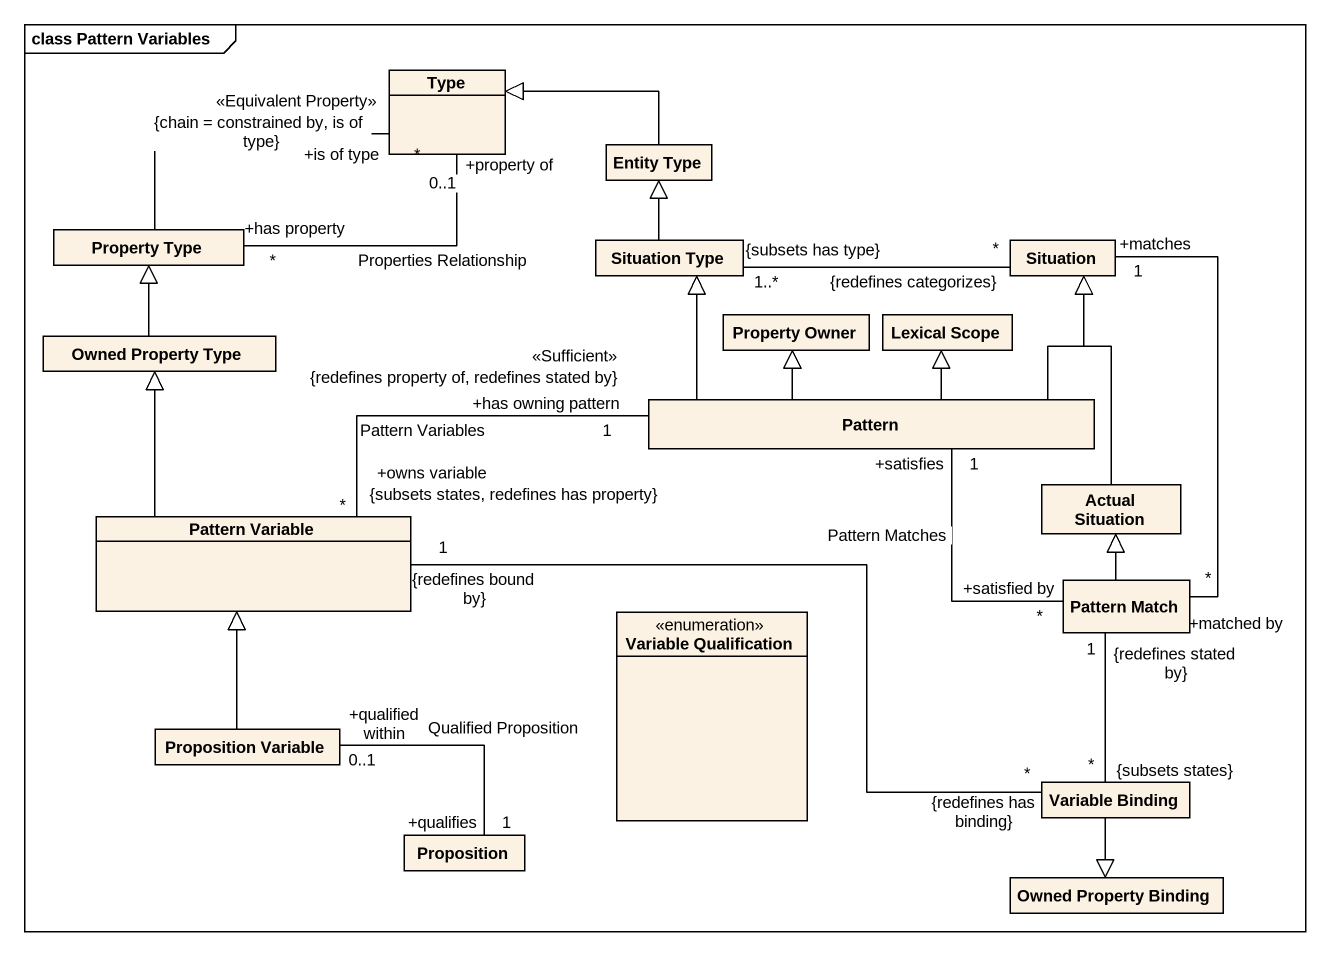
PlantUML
@startuml
mainframe class Pattern Variables
hide circle
hide empty members
class Type
class "Entity Type" as Entity_Type
class "Property Type" as Property_Type
class "Situation Type" as Situation_Type
class Situation
class "Owned Property Type" as Owned_Property_Type
class "Property Owner" as Property_Owner
class "Lexical Scope" as Lexical_Scope
class Pattern
class "Pattern Variable" as Pattern_Variable
class "Actual Situation" as Actual_Situation
class "Pattern Match" as Pattern_Match
enum "Variable Qualification" as Variable_Qualification
class "Proposition Variable" as Proposition_Variable
class "Variable Binding" as Variable_Binding
class Proposition
class "Owned Property Binding" as Owned_Property_Binding
Type "+property of\n0..1" -left- "+has property\n*" Property_Type : Properties Relationship
Entity_Type -left-|> Type
Property_Type -right- "+is of type\n<<Equivalent Property>>\n*\n{chain = constrained by, is of type}" Type
Situation_Type -up-|> Entity_Type
Situation_Type "1..*\n{subsets has type}" -right- "*\n{redefines categorizes}" Situation
Owned_Property_Type -up-|> Property_Type
Pattern -up-|> Situation_Type
Pattern -up-|> Situation
Pattern -up-|> Property_Owner
Pattern -up-|> Lexical_Scope
Pattern "+has owning pattern\n<<Sufficient>>\n1\n{redefines property of, redefines stated by}" -left- "+owns variable\n*\n{subsets states, redefines has property}" Pattern_Variable : Pattern Variables
Pattern_Variable -up-|> Owned_Property_Type
Actual_Situation -up-|> Situation
Pattern_Match "+matched by\n*" -up- "+matches\n1" Situation
Pattern_Match "+satisfied by\n*" -up- "+satisfies\n1" Pattern : Pattern Matches
Pattern_Match -up-|> Actual_Situation
Pattern_Match "1\n{redefines stated by}" -- "*\n{subsets states}" Variable_Binding
Proposition_Variable -up-|> Pattern_Variable
Proposition_Variable "+qualified within\n0..1" -right- "+qualifies\n1" Proposition : Qualified Proposition
Variable_Binding "*\n{redefines has binding}" -left- "1\n{redefines bound by}" Pattern_Variable
Variable_Binding --|> Owned_Property_Binding
@enduml
